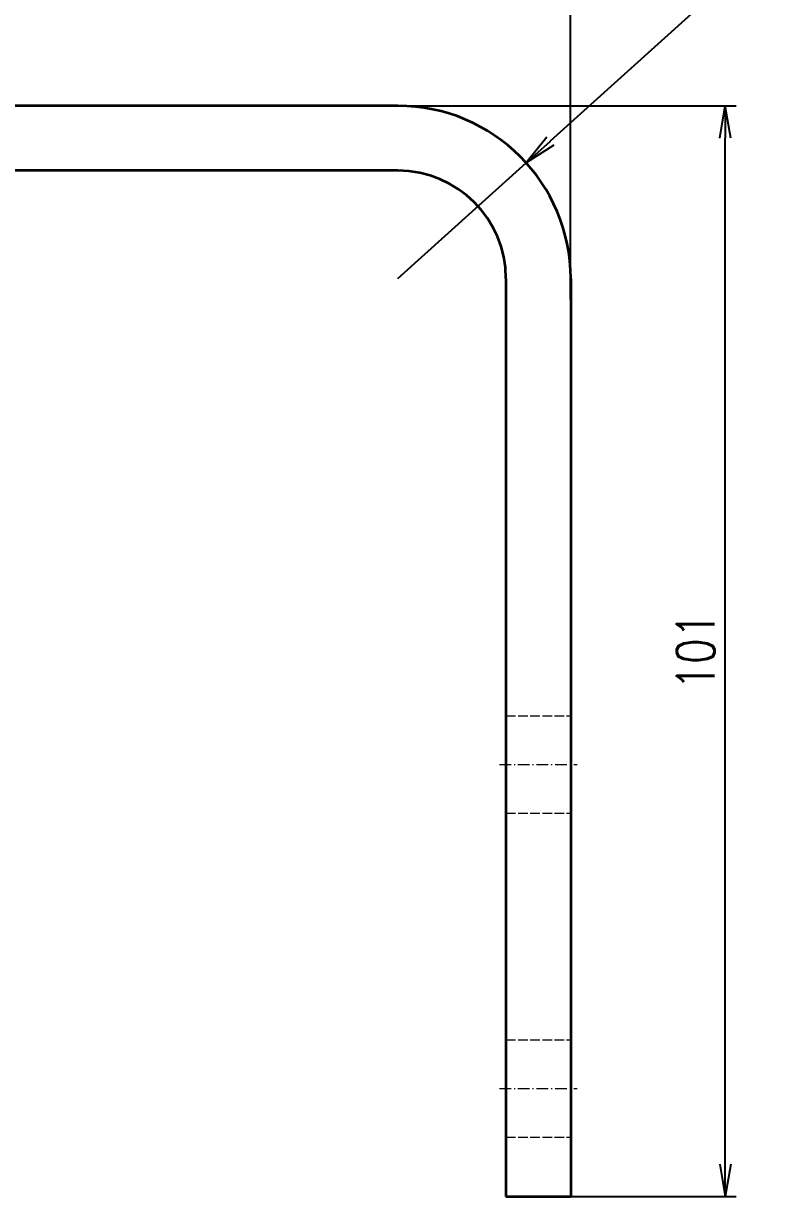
# Model space of a CAD drawing. Header units: millimetres. Extents: x 1333 to 104182, y -62616 to -5704.
# Drawn here: x 48598.8 to 48669.5, y -62561.1 to -62452.5 of the extents above; entities that cross this region are included whole.
import ezdxf

# ---------------------------------------------------------------- set-up
doc = ezdxf.new("R2010")
doc.units = ezdxf.units.MM
doc.header["$LTSCALE"] = 0.5
doc.linetypes.add('DASHDOT', pattern=[18.5, 12, -3, 0.5, -3])
doc.linetypes.add('DASHED', pattern=[15, 12, -3])
doc.layers.add('08', color=1, linetype='Continuous')
doc.styles.add('KAI', font='simplex.shx', dxfattribs={"width": 0.8, "bigfont": 'extfont.shx'})
doc.dimstyles.new('KAI', dxfattribs={"dimtxt": 3.5, "dimasz": 3, "dimexe": 1, "dimexo": 0, "dimgap": 1, "dimtad": 1, "dimtoh": 1, "dimdsep": 46, "dimtxsty": 'KAI', "dimblk1": 'OPEN', "dimblk2": 'OPEN', "dimsah": 1, "dimcen": 0, "dimclrd": 7, "dimclre": 7, "dimclrt": 140, "dimazin": 2, "dimtfac": 0.7, "dimtix": 1, "dimtmove": 0, "dimatfit": 3, "dimldrblk": 'OPEN', "dimfxl": 0, "dimtvp": 1, "dimtolj": 2, "dimarcsym": 0})

# ---------------------------------------------------------------- blocks, each defined once
blk = doc.blocks.new('_Open')
at = {"color": 0, "linetype": 'ByBlock', "lineweight": -2}
for p, q in [((-1, 0.167), (0, 0)), ((-1, -0.167), (0, 0)), ((0, 0), (-1, 0))]:
    blk.add_line(p, q, dxfattribs=at)
blk = doc.blocks.new('*D133')
at = {"layer": '08', "color": 7, "lineweight": -2, "transparency": 16777216}
for p, q in [((48569.47, -62460.12), (48569.47, -62447.88)), ((48649.47, -62478.05), (48649.47, -62447.88)), ((48572.47, -62448.88), (48646.47, -62448.88))]:
    blk.add_line(p, q, dxfattribs=at)
at = {"layer": 'Defpoints', "color": 0, "transparency": 16777216}
for p in [(48649.47, -62448.88), (48569.47, -62460.12), (48649.47, -62478.05)]:
    blk.add_point(p, dxfattribs=at)
at = {"layer": '08', "color": 7, "lineweight": -2, "transparency": 16777216, "xscale": 3, "yscale": 3, "zscale": 3, "rotation": 180}
blk.add_blockref('_Open', (48569.47, -62448.88), dxfattribs=at)
at = {"layer": '08', "color": 7, "lineweight": -2, "transparency": 16777216, "xscale": 3, "yscale": 3, "zscale": 3}
blk.add_blockref('_Open', (48649.47, -62448.88), dxfattribs=at)
at = {"layer": '08', "color": 140, "transparency": 16777216, "insert": (48609.47, -62446.13), "char_height": 3.5, "attachment_point": 5, "style": 'KAI'}
blk.add_mtext('\\A2;80', dxfattribs=at)
blk = doc.blocks.new('*D134')
at = {"layer": '08', "color": 7, "lineweight": -2, "transparency": 16777216}
for p, q in [((48633.47, -62460.12), (48664.79, -62460.12)), ((48663.79, -62558.12), (48663.79, -62463.12)), ((48649.47, -62561.12), (48664.79, -62561.12))]:
    blk.add_line(p, q, dxfattribs=at)
at = {"layer": 'Defpoints', "color": 0, "transparency": 16777216}
for p in [(48633.47, -62460.12), (48663.79, -62460.12), (48649.47, -62561.12)]:
    blk.add_point(p, dxfattribs=at)
at = {"layer": '08', "color": 7, "lineweight": -2, "transparency": 16777216, "xscale": 3, "yscale": 3, "zscale": 3}
for p, rotation in [((48663.79, -62460.12), 90), ((48663.79, -62561.12), 270)]:
    blk.add_blockref('_Open', p, dxfattribs=dict(at, rotation=rotation))
at = {"layer": '08', "color": 140, "transparency": 16777216, "insert": (48661.04, -62510.62), "char_height": 3.5, "attachment_point": 5, "rotation": 90, "style": 'KAI'}
blk.add_mtext('\\A2;101', dxfattribs=at)
blk = doc.blocks.new('*D137')
at = {"layer": '08', "color": 7, "lineweight": -2, "transparency": 16777216}
for p, q in [((48660.97, -62451.33), (48647.58, -62463.39)), ((48668.63, -62451.33), (48660.97, -62451.33)), ((48633.47, -62476.12), (48645.36, -62465.4))]:
    blk.add_line(p, q, dxfattribs=at)
at = {"layer": 'Defpoints', "color": 0, "transparency": 16777216}
for p in [(48645.36, -62465.4), (48633.47, -62476.12)]:
    blk.add_point(p, dxfattribs=at)
at = {"layer": '08', "color": 7, "lineweight": -2, "transparency": 16777216, "xscale": 3, "yscale": 3, "zscale": 3, "rotation": 222.0354685166605}
blk.add_blockref('_Open', (48645.36, -62465.4), dxfattribs=at)
at = {"layer": '08', "color": 140, "transparency": 16777216, "insert": (48665.3, -62448.58), "char_height": 3.5, "attachment_point": 5, "style": 'KAI'}
blk.add_mtext('\\A2;R16', dxfattribs=at)

msp = doc.modelspace()

# ---------------------------------------------------------------- linework, layer by layer
at = {"color": 3, "lineweight": 35}
for p, q in [((48633.472, -62460.117), (48574.472, -62460.117)), ((48633.472, -62466.117), (48574.472, -62466.117)), ((48643.472, -62476.117), (48643.472, -62561.117)), ((48649.472, -62476.117), (48649.472, -62561.117))]:
    msp.add_line(p, q, dxfattribs=at)
at = {"color": 55, "linetype": 'DASHED', "lineweight": 13, "ltscale": 0.15}
for p, q in [((48643.472, -62516.617), (48649.472, -62516.617)), ((48643.472, -62525.617), (48649.472, -62525.617)), ((48643.472, -62546.617), (48649.472, -62546.617)), ((48643.472, -62555.617), (48649.472, -62555.617))]:
    msp.add_line(p, q, dxfattribs=at)
at = {"color": 4, "linetype": 'DASHDOT', "lineweight": 13, "ltscale": 0.179999}
for p, q in [((48642.872, -62521.117), (48650.072, -62521.117)), ((48642.872, -62551.117), (48650.072, -62551.117))]:
    msp.add_line(p, q, dxfattribs=at)
at = {"color": 3, "lineweight": 35, "ltscale": 0.15}
msp.add_line((48643.472, -62561.117), (48649.472, -62561.117), dxfattribs=at)
at = {"color": 3, "lineweight": 35}
for radius in [16, 10]:
    msp.add_arc((48633.472, -62476.117), radius, 360, 90, dxfattribs=at)

# ---------------------------------------------------------------- dimensions: what is measured, and where the dimension line sits
at = {"layer": '08', "color": 3}
dim = msp.add_linear_dim(base=(48649.472, -62448.885), p1=(48569.472, -62460.117), p2=(48649.472, -62478.049), dimstyle='KAI', dxfattribs=at)
dim.commit()
dim.dimension.update_dxf_attribs({"geometry": '*D133', "text_midpoint": (48609.472, -62446.135)})
dim = msp.add_radius_dim(center=(48633.472, -62476.117), mpoint=(48645.356, -62465.404), dimstyle='KAI', dxfattribs=at)
dim.commit()
dim.dimension.update_dxf_attribs({"geometry": '*D137', "text_midpoint": (48665.299, -62451.331), "dimtype": 164})
dim = msp.add_linear_dim(base=(48663.789, -62460.117), p1=(48649.472, -62561.117), p2=(48633.472, -62460.117), angle=90, dimstyle='KAI', dxfattribs=at)
dim.commit()
dim.dimension.update_dxf_attribs({"geometry": '*D134', "text_midpoint": (48661.039, -62510.617)})

doc.saveas('drawing.dxf')
